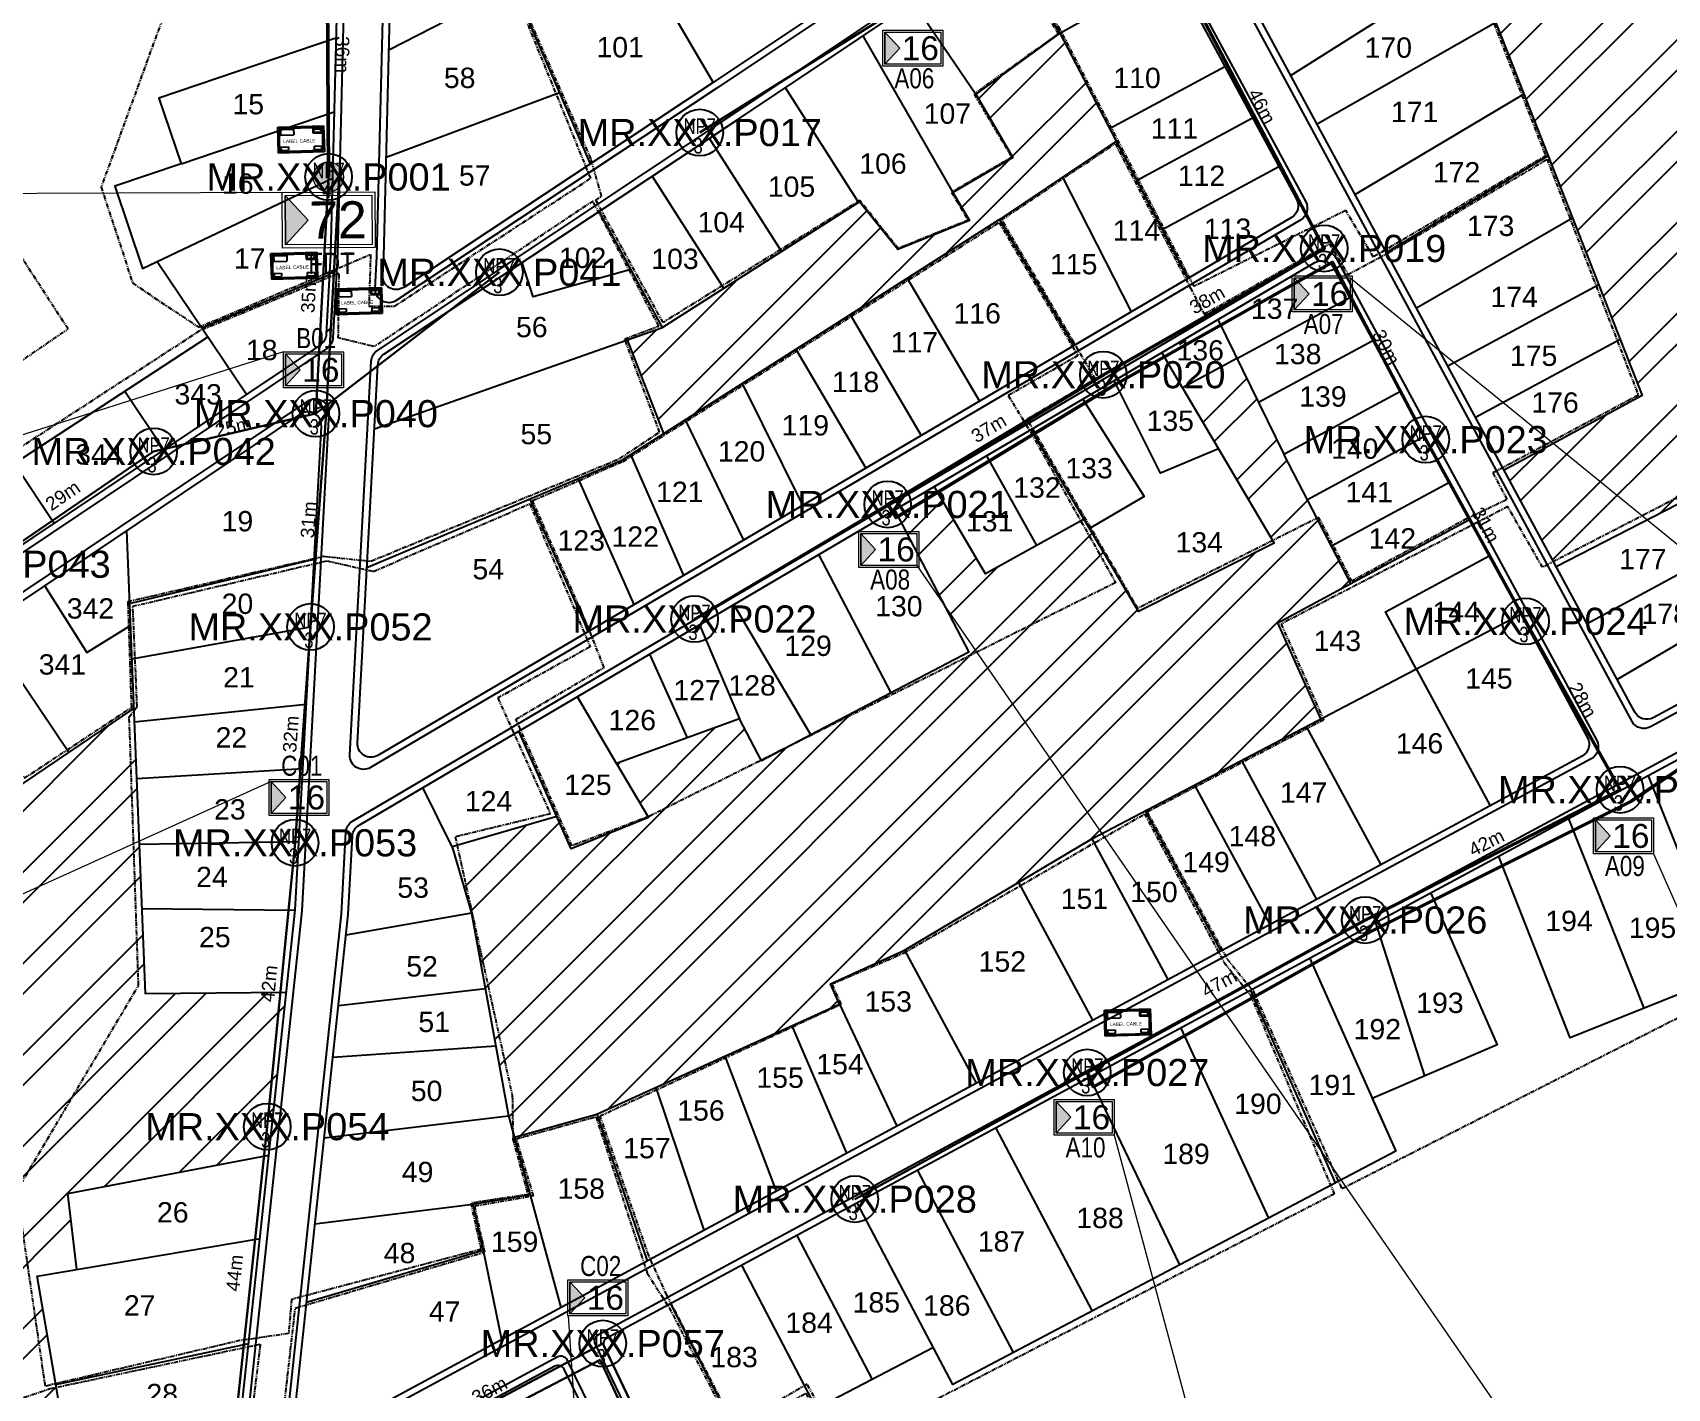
# Model space of a CAD drawing. Header units: metres. Extents: x 3071 to 12757, y 289 to 1488.
# Drawn here: x 3435.5 to 3676.6, y 598.5 to 798.4 of the extents above; entities that cross this region are included whole.
import ezdxf
from ezdxf.enums import TextEntityAlignment as Align

# ---------------------------------------------------------------- set-up
doc = ezdxf.new("R2010")
doc.units = ezdxf.units.M
doc.linetypes.add('PHANTOM2', pattern=[1.25, 0.625, -0.125, 0.125, -0.125, 0.125, -0.125])
for name, color, linetype in [('Base Map', 251, 'Continuous'), ('FDT ID', 1, 'Continuous'), ('Home Number', 6, 'Continuous'), ('LABEL CABLE', 200, 'Continuous'), ('NEW POLE 7M 2.5INCH', 200, 'Continuous'), ('NEW POLE 7m(3 inches)', 4, 'Continuous'), ('NEW POLE 7m(4 inches)', 3, 'Continuous')]:
    doc.layers.add(name, color=color, linetype=linetype)
for name, color, linetype, lineweight in [('FAT', 30, 'Continuous', 18), ('FAT AREA', 134, 'PHANTOM2', 25), ('FAT_Info', 5, 'Continuous', 9), ('FDT', 12, 'Continuous', 18), ('FDT-Info', 1, 'Continuous', 9), ('FO 24 CORE', 3, 'Continuous', 30), ('FO 36 CORE', 6, 'Continuous', 50), ('SLING WIRE', 4, 'Continuous', 30), ('SPAN KU', 161, 'Continuous', 5)]:
    doc.layers.add(name, color=color, linetype=linetype, lineweight=lineweight)
doc.styles.add('ISO-Text', font='simplex.shx', dxfattribs={"width": 0.6})
doc.styles.add('Mark', font='arial.ttf', dxfattribs={"width": 0.8, "height": 2.5})
doc.styles.add('PDF Arial', font='arial.ttf')
doc.styles.get("Standard").update_dxf_attribs({"font": 'arial.ttf'})
doc.styles.add('Title Block 3', font='dgn003.shx')
doc.styles.add('Title Block v21 - Default$0$Standard', font='arial.ttf')
doc.styles.add('Title Block v21 - Default$0$Styledgn001', font='dgn001.shx')
doc.dimstyles.new('emr standard', dxfattribs={"dimtxt": 2, "dimasz": 0, "dimexe": 1.25, "dimexo": 0.0625, "dimtad": 1, "dimdec": 0, "dimtxsty": 'PDF Arial', "dimblk": 'ARCHTICK', "dimcen": 0, "dimse1": 1, "dimse2": 1, "dimsd1": 1, "dimsd2": 1, "dimclrt": 256, "dimadec": 0, "dimazin": 0, "dimtfac": 1, "dimtdec": 0, "dimtmove": 2, "dimatfit": 3, "dimfxl": 1, "dimfxlon": 1, "dimtzin": 0, "dimarcsym": 0})

# ---------------------------------------------------------------- blocks, each defined once
blk = doc.blocks.new('LABLE CABLE')
at = {"layer": 'LABEL CABLE', "ltscale": 0.15}
for p, q in [((181.48, -74.63), (181.48, -70.78)), ((181.48, -70.78), (188.24, -70.78)), ((181.68, -74.43), (181.68, -70.98)), ((181.68, -70.98), (188.04, -70.98)), ((181.86, -71.14), (181.86, -71.99)), ((181.86, -71.14), (183.79, -71.14)), ((181.86, -71.99), (183.79, -71.99)), ((183.79, -71.14), (183.79, -71.99)), ((186.64, -71.08), (186.64, -71.78)), ((186.64, -71.08), (187.94, -71.08)), ((186.64, -71.78), (187.94, -71.78)), ((186.74, -71.18), (186.74, -71.68)), ((186.74, -71.18), (187.84, -71.18)), ((186.74, -71.68), (187.84, -71.68)), ((187.84, -71.18), (187.84, -71.68)), ((187.94, -71.08), (187.94, -71.78)), ((188.04, -70.98), (188.04, -74.43)), ((188.24, -70.78), (188.24, -74.63)), ((188.24, -74.63), (181.48, -74.63)), ((188.04, -74.43), (181.68, -74.43)), ((181.86, -73.73), (181.86, -74.23)), ((181.86, -73.73), (182.96, -73.73)), ((181.86, -74.23), (182.96, -74.23)), ((182.96, -73.73), (182.96, -74.23)), ((186.74, -73.73), (186.74, -74.23)), ((186.74, -73.73), (187.84, -73.73)), ((186.74, -74.23), (187.84, -74.23)), ((187.84, -73.73), (187.84, -74.23))]:
    blk.add_line(p, q, dxfattribs=at)
at = {"layer": 'LABEL CABLE', "attachment_point": 7, "line_spacing_factor": 0.6, "style": 'Title Block v21 - Default$0$Styledgn001'}
for s, insert, char_height in [('\\pxsm1.5;{\\W1.06772;MYREPUBLIC}', (186.81, -71.51), 0.1), ('\\pxsm1.5;{\\W1.06772;LABEL CABLE}', (182.21, -73.16), 0.5)]:
    blk.add_mtext(s, dxfattribs=dict(at, insert=insert, char_height=char_height))
blk = doc.blocks.new('*U39')
h = blk.add_hatch(color=256)
h.dxf.hatch_style = 1
h.paths.add_polyline_path([(-1.97, 3.47, 1), (0.47, 3.47, 1)])
h = blk.add_hatch(color=2)
h.dxf.hatch_style = 1
h.paths.add_polyline_path([(-4.25, 2), (-4.25, -2), (-2.4, 0)])
for points in [[(-4.5, 2.25), (3, 2.25), (3, -2.25), (-4.5, -2.25)], [(-4.25, 2), (2.75, 2), (2.75, -2), (-4.25, -2)]]:
    blk.add_lwpolyline(points, close=True)
at = {"color": 2}
blk.add_lwpolyline([(-4.25, 2), (-4.25, -2), (-2.4, 0)], close=True, dxfattribs=at)
blk.add_circle((-0.75, 3.47), 1.22)
at = {"style": 'ISO-Text', "width": 0.6}
blk.add_attdef('FDT', text='', height=3, dxfattribs=at).set_placement((0, 0), align=Align.MIDDLE_CENTER)
blk = doc.blocks.new('*U30')
at = {"color": 0, "linetype": 'ByBlock', "lineweight": -2}
blk.add_circle((0, 0), 2.24, dxfattribs=at)
at = {"color": 0, "linetype": 'ByBlock', "lineweight": -2, "style": 'Title Block 3', "width": 0.799091}
for s, p in [('NP7', (0, 0.62)), ("3'", (0, -1.27))]:
    blk.add_text(s, height=1.488, dxfattribs=at).set_placement(p, align=Align.MIDDLE_CENTER)
blk = doc.blocks.new('*U40')
at = {"color": 0, "linetype": 'ByBlock', "lineweight": -2}
blk.add_circle((0, 0), 2.24, dxfattribs=at)
at = {"color": 0, "linetype": 'ByBlock', "lineweight": -2, "style": 'Title Block 3', "width": 0.799091}
for s, p in [('NP7', (0, 0.62)), ("4'", (0, -1.27))]:
    blk.add_text(s, height=1.488, dxfattribs=at).set_placement(p, align=Align.MIDDLE_CENTER)
blk = doc.blocks.new('FAT')
h = blk.add_hatch(color=2)
h.dxf.hatch_style = 1
h.paths.add_polyline_path([(-4.25, 2), (-4.25, -2), (-2.4, 0)])
for points in [[(-4.5, 2.25), (3, 2.25), (3, -2.25), (-4.5, -2.25)], [(-4.25, 2), (2.75, 2), (2.75, -2), (-4.25, -2)]]:
    blk.add_lwpolyline(points, close=True)
at = {"color": 2}
blk.add_lwpolyline([(-4.25, 2), (-4.25, -2), (-2.4, 0)], close=True, dxfattribs=at)
at = {"color": 7}
blk.add_attdef('FAT', text='', height=3, dxfattribs=at).set_placement((0.18, 0), align=Align.MIDDLE_CENTER)
blk = doc.blocks.new('*D98')
at = {"layer": 'Defpoints', "color": 0, "transparency": 16777216}
for p in [(3478.92, 813.2), (3479.42, 813.2), (3479.12, 777.12)]:
    blk.add_point(p, dxfattribs=at)
at = {"layer": 'SPAN KU', "transparency": 16777216, "insert": (3481.17, 795.17), "char_height": 2, "attachment_point": 5, "rotation": 270.3129, "style": 'PDF Arial'}
blk.add_mtext('36m', dxfattribs=at)
blk = doc.blocks.new('_ArchTick')
at = {"color": 0, "linetype": 'ByBlock', "const_width": 0.15}
blk.add_lwpolyline([(-0.5, -0.5), (0.5, 0.5)], dxfattribs=at)
blk = doc.blocks.new('*D111')
at = {"layer": 'Defpoints', "color": 0, "transparency": 16777216}
for p in [(3604.7, 806.97), (3625.98, 766.57), (3626, 766.58)]:
    blk.add_point(p, dxfattribs=at)
at = {"layer": 'SPAN KU', "transparency": 16777216, "insert": (3616.79, 787.53), "char_height": 2, "attachment_point": 5, "rotation": 297.798, "style": 'PDF Arial'}
blk.add_mtext('46m', dxfattribs=at)
blk = doc.blocks.new('*D112')
at = {"layer": 'Defpoints', "color": 0, "transparency": 16777216}
for p in [(3626, 766.58), (3593.26, 748.24), (3593.42, 747.95)]:
    blk.add_point(p, dxfattribs=at)
at = {"layer": 'SPAN KU', "transparency": 16777216, "insert": (3608.73, 758.99), "char_height": 2, "attachment_point": 5, "rotation": 29.7693, "style": 'PDF Arial'}
blk.add_mtext('38m', dxfattribs=at)
blk = doc.blocks.new('*D113')
at = {"layer": 'Defpoints', "color": 0, "transparency": 16777216}
for p in [(3593.42, 747.95), (3561.44, 729.07), (3561.6, 728.82)]:
    blk.add_point(p, dxfattribs=at)
at = {"layer": 'SPAN KU', "transparency": 16777216, "insert": (3576.51, 740.05), "char_height": 2, "attachment_point": 5, "rotation": 31.0055, "style": 'PDF Arial'}
blk.add_mtext('37m', dxfattribs=at)
blk = doc.blocks.new('*D114')
at = {"layer": 'Defpoints', "color": 0, "transparency": 16777216}
for p in [(3627.22, 764.54), (3640.55, 738.15), (3640.98, 738.38)]:
    blk.add_point(p, dxfattribs=at)
at = {"layer": 'SPAN KU', "transparency": 16777216, "insert": (3635.13, 752), "char_height": 2, "attachment_point": 5, "rotation": 297.7374, "style": 'PDF Arial'}
blk.add_mtext('30m', dxfattribs=at)
blk = doc.blocks.new('*D115')
at = {"layer": 'Defpoints', "color": 0, "transparency": 16777216}
for p in [(3640.98, 738.38), (3655.7, 711.58), (3655.73, 711.59)]:
    blk.add_point(p, dxfattribs=at)
at = {"layer": 'SPAN KU', "transparency": 16777216, "insert": (3649.81, 725.78), "char_height": 2, "attachment_point": 5, "rotation": 298.7791, "style": 'PDF Arial'}
blk.add_mtext('31m', dxfattribs=at)
blk = doc.blocks.new('*D116')
at = {"layer": 'Defpoints', "color": 0, "transparency": 16777216}
for p in [(3655.7, 711.58), (3669.65, 686.74), (3669.66, 686.75)]:
    blk.add_point(p, dxfattribs=at)
at = {"layer": 'SPAN KU', "transparency": 16777216, "insert": (3664.12, 699.97), "char_height": 2, "attachment_point": 5, "rotation": 299.317, "style": 'PDF Arial'}
blk.add_mtext('28m', dxfattribs=at)
blk = doc.blocks.new('*D117')
at = {"layer": 'Defpoints', "color": 0, "transparency": 16777216}
for p in [(3669.65, 686.74), (3631.87, 667.88), (3632.05, 667.52)]:
    blk.add_point(p, dxfattribs=at)
at = {"layer": 'SPAN KU', "transparency": 16777216, "insert": (3649.93, 678.94), "char_height": 2, "attachment_point": 5, "rotation": 27.0781, "style": 'PDF Arial'}
blk.add_mtext('42m', dxfattribs=at)
blk = doc.blocks.new('*D118')
at = {"layer": 'Defpoints', "color": 0, "transparency": 16777216}
for p in [(3632.05, 667.52), (3590.78, 645.52), (3591.05, 645.03)]:
    blk.add_point(p, dxfattribs=at)
at = {"layer": 'SPAN KU', "transparency": 16777216, "insert": (3610.5, 658.19), "char_height": 2, "attachment_point": 5, "rotation": 28.7427, "style": 'PDF Arial'}
blk.add_mtext('47m', dxfattribs=at)
blk = doc.blocks.new('*D119')
at = {"layer": 'Defpoints', "color": 0, "transparency": 16777216}
for p in [(3710.33, 711.36), (3710.35, 711.33), (3671.23, 684.98)]:
    blk.add_point(p, dxfattribs=at)
at = {"layer": 'SPAN KU', "transparency": 16777216, "insert": (3689.89, 699.49), "char_height": 2, "attachment_point": 5, "rotation": 34.0076, "style": 'PDF Arial'}
blk.add_mtext('47m', dxfattribs=at)
blk = doc.blocks.new('*D127')
at = {"layer": 'Defpoints', "color": 0, "transparency": 16777216}
for p in [(3479.12, 777.12), (3476.9, 742.22), (3477.24, 742.21)]:
    blk.add_point(p, dxfattribs=at)
at = {"layer": 'SPAN KU', "transparency": 16777216, "insert": (3476.19, 759.77), "char_height": 2, "attachment_point": 5, "rotation": 86.9236, "style": 'PDF Arial'}
blk.add_mtext('35m', dxfattribs=at)
blk = doc.blocks.new('*D128')
at = {"layer": 'Defpoints', "color": 0, "transparency": 16777216}
for p in [(3477.24, 742.21), (3453.31, 736.63), (3453.49, 735.85)]:
    blk.add_point(p, dxfattribs=at)
at = {"layer": 'SPAN KU', "transparency": 16777216, "insert": (3465.08, 740.24), "char_height": 2, "attachment_point": 5, "rotation": 13.1113, "style": 'PDF Arial'}
blk.add_mtext('25m', dxfattribs=at)
blk = doc.blocks.new('*D129')
at = {"layer": 'Defpoints', "color": 0, "transparency": 16777216}
for p in [(3453.31, 736.63), (3428.66, 720.44), (3428.96, 720)]:
    blk.add_point(p, dxfattribs=at)
at = {"layer": 'SPAN KU', "transparency": 16777216, "insert": (3439.9, 730.12), "char_height": 2, "attachment_point": 5, "rotation": 34.3336, "style": 'PDF Arial'}
blk.add_mtext('29m', dxfattribs=at)
blk = doc.blocks.new('*D135')
at = {"layer": 'Defpoints', "color": 0, "transparency": 16777216}
for p in [(3478.74, 742.16), (3476.45, 710.75), (3476.68, 710.73)]:
    blk.add_point(p, dxfattribs=at)
at = {"layer": 'SPAN KU', "transparency": 16777216, "insert": (3476.18, 726.56), "char_height": 2, "attachment_point": 5, "rotation": 85.8173, "style": 'PDF Arial'}
blk.add_mtext('31m', dxfattribs=at)
blk = doc.blocks.new('*D136')
at = {"layer": 'Defpoints', "color": 0, "transparency": 16777216}
for p in [(3476.45, 710.75), (3474.06, 678.92), (3474.18, 678.91)]:
    blk.add_point(p, dxfattribs=at)
at = {"layer": 'SPAN KU', "transparency": 16777216, "insert": (3473.55, 694.95), "char_height": 2, "attachment_point": 5, "rotation": 85.9387, "style": 'PDF Arial'}
blk.add_mtext('32m', dxfattribs=at)
blk = doc.blocks.new('*D137')
at = {"layer": 'Defpoints', "color": 0, "transparency": 16777216}
for p in [(3474.18, 678.91), (3469.88, 637.06), (3470.07, 637.04)]:
    blk.add_point(p, dxfattribs=at)
at = {"layer": 'SPAN KU', "transparency": 16777216, "insert": (3470.32, 658.15), "char_height": 2, "attachment_point": 5, "rotation": 84.3882, "style": 'PDF Arial'}
blk.add_mtext('42m', dxfattribs=at)
blk = doc.blocks.new('*D138')
at = {"layer": 'Defpoints', "color": 0, "transparency": 16777216}
for p in [(3470.07, 637.04), (3464.51, 593.43), (3465.38, 593.34)]:
    blk.add_point(p, dxfattribs=at)
at = {"layer": 'SPAN KU', "transparency": 16777216, "insert": (3465.24, 615.46), "char_height": 2, "attachment_point": 5, "rotation": 83.8709, "style": 'PDF Arial'}
blk.add_mtext('44m', dxfattribs=at)
blk = doc.blocks.new('*D140')
at = {"layer": 'Defpoints', "color": 0, "transparency": 16777216}
for p in [(3519.52, 605.15), (3519.57, 605.05), (3487.78, 588.14)]:
    blk.add_point(p, dxfattribs=at)
at = {"layer": 'SPAN KU', "transparency": 16777216, "insert": (3502.85, 598.15), "char_height": 2, "attachment_point": 5, "rotation": 28.0068, "style": 'PDF Arial'}
blk.add_mtext('36m', dxfattribs=at)
blk = doc.blocks.new('*D141')
at = {"layer": 'Defpoints', "color": 0, "transparency": 16777216}
for p in [(3519.57, 605.05), (3536.87, 568.77), (3537.04, 568.86)]:
    blk.add_point(p, dxfattribs=at)
at = {"layer": 'SPAN KU', "transparency": 16777216, "insert": (3529.88, 587.7), "char_height": 2, "attachment_point": 5, "rotation": 295.4924, "style": 'PDF Arial'}
blk.add_mtext('40m', dxfattribs=at)

msp = doc.modelspace()

# ---------------------------------------------------------------- hatches: boundary and pattern name
at = {"layer": 'Base Map'}
h = msp.add_hatch(dxfattribs=at)
h.set_pattern_fill('ANSI32', color=256)
h.set_pattern_definition([(45, (3541.867, 755.477), (-6.7352, 6.7352), []), (45, (3546.357, 755.477), (-6.7352, 6.7352), [])])
h.paths.add_polyline_path([(3619.17, 711.34), (3629.95, 717.17), (3620.06, 736.23), (3613.13, 750.35), (3605.11, 746.02), (3618.6, 723.1), (3598.6, 713.02), (3590.58, 726.64), (3576.01, 718.57), (3568.44, 731.44), (3562.6, 728), (3573.57, 707.03), (3550.24, 694.83), (3542.97, 691.02), (3539.75, 697.19), (3521.61, 690.63), (3526.31, 682.64), (3514.91, 678.03), (3512.77, 682.81), (3497.36, 678.33), (3500.2, 668.55), (3505.68, 638.64), (3506.53, 635.49), (3518.71, 638.87), (3554.51, 655.11), (3553.16, 658.1), (3564.09, 663.06), (3591.72, 679.49), (3625.5, 697.18)])
h.paths.add_polyline_path([(3767.95, 800.2), (3760.97, 813.44), (3779.31, 823.1), (3773.86, 833.54), (3753.84, 821.05), (3730.43, 856.3), (3662.38, 817.83), (3649.56, 842), (3656.41, 846.52), (3653.81, 851.28), (3654.44, 851.57), (3643.36, 874.75), (3677.19, 890.93), (3689.4, 867.67), (3700.71, 872.88), (3688.62, 894.39), (3697.62, 899.19), (3710.97, 878.24), (3717.44, 882.06), (3712.47, 890.49), (3707.83, 899.01), (3731.63, 912.13), (3724.21, 924.82), (3701.21, 911.37), (3672.71, 962.54), (3694.94, 974.92), (3683.87, 993.86, 0.434563), (3682.44, 994.18), (3646.02, 969.38), (3664.66, 944.62), (3654.08, 937.02), (3635.83, 962.44), (3624.77, 954.91), (3634.88, 942.54), (3620.91, 933.5), (3627.89, 924.57), (3618.03, 918.37), (3613.26, 924.55), (3603.85, 917.28), (3599.05, 923.49), (3577.54, 909.72), (3603.07, 865.95), (3613.53, 872.05), (3622.07, 857.4), (3611.62, 851.31), (3634.97, 811.29), (3643.01, 815.98), (3649.1, 805.54), (3672.93, 744.88), (3652.54, 733.86), (3660.2, 719.68), (3690.58, 735.24), (3703.61, 714.9), (3713.1, 720.98), (3692.94, 754.34), (3702.03, 759.83), (3698.76, 765.24), (3727.75, 780.39), (3750.47, 744.91), (3776.39, 761.52), (3766.15, 781.79), (3774.99, 786.87)])
h.paths.add_polyline_path([(3539.62, 872.17), (3537.16, 877.93), (3517.39, 870.28), (3520, 863.53), (3527.81, 843.33), (3530.59, 844.4), (3534.85, 833.39), (3522.7, 826.86), (3528.29, 816.47), (3536.73, 821.01), (3540.58, 813.84), (3563.4, 826.06)])
h.paths.add_polyline_path([(3587, 798.33), (3574.6, 789.34), (3580.05, 780.01), (3571.23, 774.85), (3573.67, 770.69), (3563.11, 766.43), (3557.44, 773.45), (3528.38, 754.92), (3523.17, 753.09), (3528.54, 739.27), (3578.11, 770.87), (3595.3, 782.42)])
h.paths.add_polyline_path([(3472.89, 656.87), (3452.04, 656.69), (3450.36, 698.71), (3388.96, 657.24), (3392, 652.74), (3375.64, 641.69), (3367.86, 652.44), (3344.9, 635.81, 0.340639), (3344.21, 633.47), (3344.98, 631.48), (3354.82, 636.13), (3359.17, 626.93), (3348.36, 622.75), (3350.81, 616.41), (3368.62, 624.96), (3391.69, 574.96), (3403.78, 578.47), (3402.56, 582.68), (3420.91, 591.34), (3424.17, 580.81), (3431.13, 584.16), (3438.13, 565.41), (3444.32, 567.72), (3437.47, 586.08), (3440.9, 587.05), (3438.86, 598.99), (3436.13, 614.99), (3441.99, 615.99), (3440.63, 627.19), (3470.32, 632.85)])

# ---------------------------------------------------------------- linework, layer by layer
for points in [[(3483.34, 1098.45), (3482.74, 858.69), (3480.41, 765.63), (3479.75, 753.38, -0.235841), (3478.87, 751.83), (3429.81, 718.96, -0.410928), (3427.05, 719.49), (3405.45, 750.94), (3392.89, 768.58), (3368.15, 800.27), (3332.71, 846.95), (3285.12, 910.17)], [(3482.34, 1098.45), (3481.74, 858.7), (3479.41, 765.67), (3478.78, 753.94, -0.235841), (3477.9, 752.38), (3430.07, 720.34, -0.410928), (3427.31, 720.87), (3406.27, 751.52), (3393.69, 769.17), (3368.94, 800.88), (3333.51, 847.55), (3285.92, 910.77)], [(3810.79, 776.19), (3688.35, 697.76), (3624.81, 663.5), (3518.86, 606.28, 0.400483), (3518.43, 604.96), (3553.26, 532.5, 0.412565), (3554.59, 532.03), (3629.09, 567.32, -0.407935), (3630.41, 566.86), (3630.65, 566.39, -0.417604), (3630.19, 565.04), (3556.05, 529.01, 0.412958), (3555.58, 527.68), (3572.48, 492.53, -0.400707), (3572.05, 491.21), (3570.49, 490.37, -0.425554), (3569.12, 490.81), (3514.3, 602.63, 0.425782), (3512.92, 603.07), (3472.49, 581.24, 0.240844), (3471.46, 579.74), (3461.39, 502.86), (3453.2, 434.91), (3442.75, 375.65)], [(3812.1, 775.84), (3688.86, 696.9), (3625.29, 662.62), (3520.17, 605.85, 0.400483), (3519.75, 604.54), (3553.73, 533.83, 0.412565), (3555.06, 533.36), (3629.55, 568.64, -0.407935), (3630.87, 568.19), (3632, 565.93, -0.417604), (3631.54, 564.58), (3557.38, 528.54, 0.412958), (3556.91, 527.21), (3573.79, 492.1, -0.400707), (3573.36, 490.79), (3570.05, 489, -0.425554), (3568.68, 489.44), (3513.86, 601.26, 0.425782), (3512.48, 601.7), (3473.42, 580.6, 0.240844), (3472.38, 579.1), (3462.38, 502.73), (3454.19, 434.77), (3443.74, 375.48)]]:
    msp.add_lwpolyline(points, format="xyb", dxfattribs=at)
for points in [[(3744.75, 890.88), (3766.26, 850.26), (3803.14, 779.63, -0.388509), (3802.44, 777.02), (3685.72, 702.25), (3674.13, 696, -0.413977), (3671.42, 696.81), (3611.39, 807.92), (3554.29, 909.65, -0.401912), (3554.98, 912.33), (3614.48, 949.12), (3682.77, 995.61, -0.434563), (3684.19, 995.29), (3740.33, 899.23), (3741.84, 896.38, -0.400992), (3741.46, 895.05), (3706.47, 874.43), (3655.2, 850.82), (3657.1, 847.34), (3709.74, 871.38), (3743.35, 891.27, -0.42819)], [(3744.35, 889.49), (3765.37, 849.8), (3801.83, 779.97, -0.388509), (3801.13, 777.36), (3685.21, 703.11), (3674.54, 697.36, -0.413977), (3671.83, 698.17), (3612.27, 808.4), (3555.63, 909.31, -0.401912), (3556.32, 911.99), (3615.03, 948.28), (3682.44, 994.18, -0.434563), (3683.87, 993.86), (3739.45, 898.74), (3740.51, 896.75, -0.400992), (3740.13, 895.42), (3706.01, 875.32), (3653.81, 851.28), (3656.66, 846.04), (3710.21, 870.49), (3742.96, 889.88, -0.42819)], [(3591.69, 827.13), (3536.4, 790.22), (3489.1, 758.91, -0.61636), (3485.99, 760.69), (3486.25, 765.4), (3488.58, 858.61), (3488.67, 894.01, -0.353101), (3490.25, 895.96), (3546.78, 908.04, -0.328572), (3548.94, 907.06), (3592.32, 829.77, -0.391779)], [(3590.36, 827.45), (3535.85, 791.05), (3490.2, 760.84, -0.61636), (3487.1, 762.62), (3487.25, 765.36), (3489.58, 858.59), (3489.67, 893.2, -0.353101), (3491.25, 895.15), (3546.27, 906.91, -0.328572), (3548.43, 905.93), (3591, 830.09, -0.391779)], [(3596.51, 822.31), (3606.2, 805.06), (3623.27, 773.46, -0.403532), (3622.53, 770.78), (3485.29, 690.01, -0.598335), (3482.27, 691.84), (3485.42, 749.96, -0.236984), (3486.31, 751.52), (3538.91, 786.44), (3593.66, 822.99, -0.43701)], [(3596.17, 820.88), (3605.32, 804.58), (3621.93, 773.83, -0.403532), (3621.19, 771.16), (3486.38, 691.81, -0.598335), (3483.37, 693.65), (3486.39, 749.41, -0.236984), (3487.28, 750.97), (3539.47, 785.61), (3593.32, 821.56, -0.43701)], [(3627.78, 765.12), (3666.2, 694, -0.414451), (3665.39, 691.29), (3622.34, 668.07), (3475.63, 588.84, -0.603771), (3472.69, 590.81), (3481.01, 668.41), (3481.66, 680.48, -0.251302), (3482.64, 682.1), (3625, 765.89, -0.424977)], [(3627.39, 763.73), (3664.85, 694.41, -0.414451), (3664.04, 691.69), (3621.87, 668.95), (3476.83, 590.62, -0.603771), (3473.89, 592.6), (3482, 668.33), (3482.63, 679.89, -0.251302), (3483.61, 681.51), (3624.62, 764.5, -0.424977)], [(3464.29, 574.11), (3399.8, 550.03), (3380.8, 541.88, -0.424706), (3378.14, 543), (3343, 633.83, -0.340639), (3343.69, 636.17), (3372.5, 657.04, 0.204364), (3373.31, 658.38), (3375.52, 674.3, -0.163447), (3376.08, 675.44), (3378.46, 677.81), (3415.77, 703.69), (3476.04, 744.07, -0.618331), (3479.15, 742.3), (3475.18, 668.88), (3465.91, 582.33), (3464.94, 574.92, -0.277602)], [(3464.02, 575.65), (3464.91, 582.44), (3474.19, 668.96), (3478.05, 740.36, 0.618331), (3474.94, 742.13), (3416.34, 702.86), (3379.1, 677.04), (3377.03, 674.97, 0.163447), (3376.46, 673.83), (3374.24, 657.82, -0.204364), (3373.44, 656.48), (3344.9, 635.81, 0.340639), (3344.21, 633.47), (3378.7, 544.33, 0.424706), (3381.36, 543.21), (3399.43, 550.96), (3463.38, 574.84, 0.277602)]]:
    msp.add_lwpolyline(points, format="xyb", close=True, dxfattribs=at)
for points in [[(3603.07, 865.95), (3613.53, 872.05), (3622.07, 857.4), (3611.62, 851.31), (3634.97, 811.29), (3643.01, 815.98), (3649.1, 805.54), (3672.93, 744.88), (3652.54, 733.86)], [(3527.81, 843.33), (3530.59, 844.4), (3534.85, 833.39), (3522.7, 826.86), (3528.29, 816.47), (3488.01, 795.8)], [(3522.66, 813.58), (3535.85, 791.05)], [(3578.57, 811.72), (3587, 798.33), (3603.6, 807.64)], [(3647.3, 808.64), (3621.09, 792.08)], [(3506.4, 805.24), (3517.72, 779.06)], [(3565.35, 802.89), (3574.6, 789.34)], [(3587, 798.33), (3574.6, 789.34), (3580.05, 780.01), (3571.23, 774.85), (3573.67, 770.69), (3563.11, 766.43), (3557.44, 773.45), (3528.38, 754.92), (3519.06, 772.06)], [(3587, 798.33), (3605.88, 762.15)], [(3651.32, 799.89), (3624.97, 784.9)], [(3480.21, 797.61), (3454.08, 788.76), (3457.36, 779.07), (3447.57, 775.76), (3451.67, 763.63), (3479.69, 776.92)], [(3557.92, 797.93), (3571.23, 774.85)], [(3594.35, 784.25), (3611.34, 793.43)], [(3513.19, 789.55), (3487.61, 779.98)], [(3546.49, 790.3), (3557.3, 773.36)], [(3655.47, 789.34), (3630.56, 774.55)], [(3457.36, 779.07), (3479.94, 786.72)], [(3598.33, 776.62), (3615.44, 785.86)], [(3535.28, 782.83), (3545.94, 766.12)], [(3595.3, 782.42), (3578.11, 770.87), (3589.07, 752.25)], [(3659.04, 780.25), (3635.19, 765.98)], [(3526.87, 777.25), (3537.43, 760.69)], [(3587.38, 777.09), (3597.51, 757.22)], [(3602.12, 769.36), (3619.33, 778.66)], [(3578.11, 770.87), (3522.28, 735.27), (3484.77, 719.48)], [(3662.64, 771.06), (3639.62, 757.78)], [(3453.85, 764.67), (3466.99, 745.07)], [(3523.72, 763.49), (3509.28, 759.44), (3507.66, 764.5)], [(3460.42, 754.87), (3479.25, 762.72)], [(3564.46, 762.17), (3575.13, 744.05)], [(3666.5, 761.23), (3644.25, 749.21)], [(3613.13, 750.35), (3629.76, 759.34)], [(3485.88, 739.99), (3528.38, 754.92)], [(3556.07, 756.82), (3566.55, 739)], [(3610.31, 756.08), (3620.06, 736.23)], [(3461.33, 753.52), (3432.77, 734.85), (3438.65, 726.08)], [(3523.17, 753.09), (3528.54, 739.27)], [(3616.3, 743.89), (3633.18, 753.02)], [(3669.67, 753.16), (3648.34, 741.63)], [(3548.07, 751.72), (3558.39, 734.19)], [(3613.13, 750.35), (3605.11, 746.02), (3602.05, 751.22)], [(3449.08, 745.51), (3454.83, 736.93)], [(3540.15, 746.67), (3549.03, 728.69)], [(3605.11, 746.02), (3618.6, 723.1), (3598.6, 713.02), (3582.79, 739.88)], [(3610.41, 737.02), (3601.86, 733.45), (3595.02, 747.08)], [(3629.95, 717.17), (3620.06, 736.23), (3637.24, 745.51)], [(3590.39, 744.35), (3599.46, 730.01), (3591.39, 725.26)], [(3531.73, 741.3), (3540.33, 723.57)], [(3623.54, 729.53), (3640.82, 738.87)], [(3523.68, 736.17), (3531.47, 718.35)], [(3576.2, 736.01), (3583.55, 722.74)], [(3660.2, 719.68), (3690.58, 735.24), (3703.61, 714.9)], [(3515.92, 732.6), (3524.15, 714.04)], [(3590.58, 726.64), (3576.01, 718.57), (3568.44, 731.44)], [(3627.09, 722.69), (3644.49, 732.09)], [(3508.82, 729.61), (3517.4, 710.07)], [(3562.6, 728), (3573.57, 707.03), (3550.24, 694.83), (3538.92, 714.06)], [(3625.5, 697.18), (3619.17, 711.34), (3647.44, 726.62)], [(3449.31, 724.95), (3452.04, 656.69), (3472.89, 656.87)], [(3551.41, 721.41), (3562.08, 701.01)], [(3639.59, 704.55), (3635.04, 712.98), (3650.34, 721.25)], [(3449.74, 714.23), (3476.99, 720.73)], [(3682.88, 720.99), (3664.78, 711.21)], [(3437.22, 716.85), (3443.46, 706.98), (3449.87, 710.98)], [(3591.72, 679.49), (3655, 712.62)], [(3687.53, 713.72), (3669.23, 702.98)], [(3428.27, 710.85), (3440.82, 692.27)], [(3450.07, 706.07), (3476.45, 710.75)], [(3533.84, 711.07), (3539.75, 697.19)], [(3526.44, 706.72), (3532.02, 694.39)], [(3639.59, 704.55), (3650.47, 684.38)], [(3550.24, 694.83), (3542.97, 691.02), (3539.75, 697.19), (3521.61, 690.63), (3515.82, 700.46)], [(3450.36, 698.71), (3388.96, 657.24), (3392, 652.74), (3375.64, 641.69), (3367.86, 652.44)], [(3450.44, 696.73), (3475.83, 699.35)], [(3521.61, 690.63), (3526.31, 682.64), (3514.91, 678.03), (3507.16, 695.37)], [(3623.36, 696.06), (3634.35, 675.68)], [(3450.77, 688.41), (3475.32, 689.87)], [(3613.8, 691.05), (3624.85, 670.56)], [(3606.85, 687.41), (3617.96, 666.84)], [(3673.78, 688.77), (3685.51, 659.44), (3701.62, 665.88), (3696.49, 679.62)], [(3512.77, 682.81), (3497.36, 678.33), (3493.04, 687.06)], [(3599.59, 683.62), (3610.75, 662.95)], [(3662.03, 682.43), (3673.18, 654.52)], [(3451.16, 678.7), (3474.73, 679.09)], [(3497.36, 678.33), (3500.2, 668.55), (3481.68, 665.31)], [(3564.09, 663.06), (3591.72, 679.49), (3602.94, 658.73)], [(3685.51, 659.44), (3662.3, 650.16), (3651.78, 676.91)], [(3580.88, 673.04), (3591.84, 652.74)], [(3641.75, 671.49), (3651.51, 649.1), (3633.09, 641.22), (3636.57, 633.44), (3604.68, 616.66), (3591.42, 644.33)], [(3451.54, 669.22), (3474.19, 668.96)], [(3500.2, 668.55), (3505.68, 638.64)], [(3640.85, 644.54), (3633.62, 667.11)], [(3554.51, 655.11), (3553.16, 658.1), (3564.09, 663.06), (3574.67, 643.46)], [(3623.87, 661.85), (3636.57, 633.44)], [(3502.25, 657.38), (3480.56, 654.85)], [(3615.14, 657.14), (3627.63, 628.74)], [(3506.53, 635.49), (3518.71, 638.87), (3554.51, 655.11), (3562.96, 637.14)], [(3547.45, 651.91), (3555.51, 633.12)], [(3604.87, 651.59), (3617.77, 623.55)], [(3503.8, 648.91), (3479.74, 647.22)], [(3537.58, 647.43), (3545.13, 627.51)], [(3527.38, 642.8), (3534.49, 621.76)], [(3478.47, 635.39), (3505.68, 638.64), (3513.38, 610.36)], [(3518.71, 638.87), (3526.1, 617.23)], [(3577.55, 636.84), (3591.75, 609.85)], [(3441.99, 615.99), (3440.63, 627.19), (3470.32, 632.85)], [(3565.98, 630.59), (3580.12, 603.73)], [(3500.79, 625.61), (3477.11, 622.65)], [(3508.85, 626.98), (3500.42, 625.55), (3501.94, 618.82)], [(3604.68, 616.66), (3571.21, 599.03), (3568.87, 603.47), (3557.11, 625.8)], [(3438.86, 598.99), (3436.13, 614.99), (3469, 620.56)], [(3548.22, 621), (3559.29, 599.73)], [(3475.88, 611.17), (3501.94, 618.82), (3504.63, 605.64)], [(3568.36, 604.45), (3551.08, 595.46), (3540.08, 616.6)], [(3529.54, 610.91), (3539.03, 592.37)], [(3440.9, 587.05), (3438.86, 598.99), (3467.34, 605.08)]]:
    msp.add_lwpolyline(points, dxfattribs=at)
at = {"layer": 'FAT AREA'}
for points in [[(3459.93, 754.95), (3485.31, 765.68), (3485.06, 758.07), (3488.87, 758.07), (3517.8, 776.92), (3506.18, 805.39), (3528.03, 816.57), (3522.55, 826.99), (3534.59, 833.54), (3530.54, 844.28), (3527.74, 843.17), (3513.87, 836.45), (3508.1, 851.86), (3522.3, 857.12), (3513.79, 879.29), (3488.25, 871.9), (3487.79, 864.14), (3481.51, 863.16), (3452.82, 856.19), (3456.72, 806.23), (3445.55, 775.6), (3450.23, 761.45)], [(3658.68, 780.23), (3633.25, 765.31), (3629.18, 772.18), (3606.8, 760.98), (3587.04, 798.89), (3578.13, 812.97), (3581.21, 815.39), (3578.57, 819.97), (3572.41, 831.69), (3563.44, 826.44), (3558.18, 836.9), (3580.01, 848.98), (3581.61, 849.86), (3584.7, 854.72), (3613.39, 871.52), (3621.61, 857.52), (3610.96, 851.34), (3634.93, 810.6), (3643, 815.52), (3648.8, 805.46)], [(3367.93, 834.76), (3353.7, 822.04), (3347.41, 814.75), (3332, 802.48), (3389.01, 719.23), (3440.69, 754.71), (3419.91, 786.67), (3418.23, 787.59), (3412.72, 783.1)], [(3528.46, 755.66), (3518.53, 773.7), (3519.4, 774.28), (3517.81, 779.84), (3506.64, 805.14), (3536.63, 820.6), (3540.45, 813.57), (3572.34, 830.82), (3578.85, 818.19), (3575.44, 815.86), (3578.52, 811.35), (3586.77, 798.25), (3574.34, 789.35), (3579.9, 780.03), (3571.02, 774.85), (3573.49, 770.74), (3563.16, 766.57), (3557.48, 773.63)], [(3598.5, 713.49), (3582.17, 741.41), (3592.22, 747.32), (3589.1, 752.67), (3578.43, 770.81), (3595.16, 782.04), (3606.29, 760.71), (3608.3, 756.9), (3626.78, 767.26), (3629.5, 762.74), (3635.61, 766.01), (3658.88, 779.72), (3672.35, 744.93), (3650.9, 733.46), (3652.96, 729.54), (3646.99, 726.68), (3630.06, 717.51), (3625.21, 726.91)], [(3401.73, 726.68), (3414.32, 707.54), (3419.11, 710.95), (3422.48, 705.95), (3434.24, 688.43), (3450.07, 698.88), (3449.54, 714.51), (3478.41, 721.17), (3485.34, 720.45), (3522.07, 735.57), (3527.96, 739.5), (3522.8, 753.23), (3527.84, 755.13), (3518.11, 773.55), (3485.83, 752.09), (3480.55, 753.38), (3480.67, 762.9), (3460.08, 754.42), (3420.05, 728.39), (3415.04, 735.76)], [(3515.01, 678.47), (3506.75, 697.14), (3519.76, 704.78), (3517.5, 710.5), (3509.21, 729.39), (3522.57, 735.17), (3578.03, 770.41), (3589.65, 750.77), (3579.39, 744.88), (3582.73, 739.41), (3595.24, 717.29), (3526.45, 682.82)], [(3501.62, 618.95), (3473.64, 611.56), (3473.22, 606.53), (3465.98, 605.48), (3437.33, 598.77), (3433.14, 627.61), (3451.08, 657.87), (3449.71, 697.51), (3450.87, 699.01), (3450.24, 713.8), (3478.89, 720.51), (3485.71, 718.94), (3508.8, 728.9), (3517.72, 707.82), (3504.08, 700.27), (3511.84, 683.18), (3497.8, 679.8), (3506.22, 641.59), (3506.32, 635.16), (3508.53, 627.04), (3500.09, 625.76)], [(3599.89, 683.44), (3611.68, 661.77), (3615.5, 657.06), (3628.58, 627.9), (3701.74, 665.09), (3696.27, 679.42), (3686.18, 701.86), (3692.9, 706.09), (3691.72, 708.16), (3677.99, 729.76), (3658.2, 719.55), (3653.09, 728.49), (3619.65, 711.18), (3625.91, 697.02)], [(3599.5, 683.17), (3611.23, 661.26), (3615.13, 656.42), (3627.48, 627.11), (3554.85, 589.61), (3549.73, 599.07), (3539.08, 592.83), (3529, 612.23), (3526.34, 618.05), (3519.17, 638.63), (3554.74, 655.12), (3553.4, 658.09), (3564.04, 662.7)], [(3569.83, 551.91), (3517.52, 529.67), (3500.65, 564.35), (3486.64, 593.33), (3471.54, 586.65), (3474.2, 610.28), (3502.17, 618.55), (3500.67, 625.35), (3509.34, 626.85), (3506.83, 635.26), (3518.57, 638.51), (3526.11, 615.45), (3529.37, 610.33), (3538.97, 591.92), (3549.55, 597.73)], [(3370.33, 562.14), (3393.44, 572.15), (3392.04, 575.67), (3402.24, 583.26), (3423.44, 593.44), (3437.98, 598.4), (3469.03, 604.96), (3466.24, 581.77), (3486.45, 590.95), (3499.86, 563.59), (3467.19, 552.25), (3461.71, 545.77), (3433.61, 540.31), (3418.12, 535.26), (3418.89, 526.59), (3394.03, 518.61), (3392.38, 518.29), (3391.71, 519.67), (3385.09, 539.8), (3378.6, 537.2)]]:
    msp.add_lwpolyline(points, close=True, dxfattribs=at)
at = {"layer": 'FAT_Info'}
for points in [[(3629.83, 762.23), (3770.25, 647.92)], [(3472.47, 751.32), (3211.86, 668.41)], [(3565.89, 719.83), (3688.84, 541.73)], [(3470.63, 687.96), (3192.07, 561.83)], [(3674.57, 677.28), (3710.36, 596.6)], [(3595, 635.77), (3632.44, 496.69)], [(3514.44, 609.15), (3527.35, 416.04)]]:
    msp.add_lwpolyline(points, dxfattribs=at)
at = {"layer": 'FDT-Info'}
msp.add_lwpolyline([(3472.26, 774.85), (3291.25, 774.09)], dxfattribs=at)
at = {"layer": 'FO 24 CORE'}
for points in [[(3479.12, 777.12), (3477.24, 742.21), (3453.31, 736.63), (3428.96, 720), (3403.99, 702.72), (3402.18, 704.8), (3427.7, 722.07), (3408.61, 746.65), (3386.97, 776.89), (3362.74, 807.98), (3341.81, 834.09)], [(3480.7, 777.15), (3478.74, 742.16), (3476.45, 710.75), (3474.18, 678.91), (3470.07, 637.04), (3465.38, 593.34)], [(3487.78, 588.14), (3519.57, 605.05), (3536.87, 568.77)], [(3535.01, 568.56), (3519.18, 602.67), (3487.79, 586.29)]]:
    msp.add_lwpolyline(points, dxfattribs=at)
at = {"layer": 'FO 36 CORE'}
for points in [[(3479.12, 777.12), (3478.92, 813.2), (3480.45, 850.5), (3481.32, 889.77), (3481.21, 925.06)], [(3573.07, 919.32), (3547.07, 904.93), (3559.25, 884.34), (3578.42, 850.03), (3591.55, 828.04), (3565.15, 803.19), (3567.35, 800.9), (3593.38, 826.58), (3604.7, 806.97), (3626, 766.58), (3593.42, 747.95), (3561.6, 728.82), (3562.85, 726.88), (3595.24, 746.58), (3627.22, 764.54), (3640.98, 738.38), (3655.7, 711.58), (3669.65, 686.74), (3632.05, 667.52), (3591.05, 645.03), (3591.96, 642.93), (3632.9, 665.83), (3671.23, 684.98), (3710.33, 711.36)]]:
    msp.add_lwpolyline(points, dxfattribs=at)
at = {"layer": 'SLING WIRE'}
for points in [[(3565.15, 803.19), (3533.87, 783.67)], [(3477.24, 742.21), (3504.32, 763.06)], [(3561.6, 728.82), (3533.11, 711.92)], [(3591.05, 645.03), (3556.75, 626.35)]]:
    msp.add_lwpolyline(points, dxfattribs=at)

# ---------------------------------------------------------------- block references
at = {"layer": 'FAT'}
ref = msp.add_blockref('FAT', (3566.21, 796.11), dxfattribs=dict(at, xscale=1.178462982756303, yscale=1.178462982756303, zscale=1.178462982756303))
ref.add_attrib('FAT', '16', dxfattribs={"layer": '0', "color": 7, "height": 3.535, "style": 'Title Block v21 - Default$0$Standard'}).set_placement((3566.41, 796.11), align=Align.MIDDLE_CENTER)
ref = msp.add_blockref('FAT', (3626.59, 759.87), dxfattribs=dict(at, xscale=1.178462982756303, yscale=1.178462982756303, zscale=1.178462982756303))
ref.add_attrib('FAT', '16', dxfattribs={"layer": '0', "color": 7, "height": 3.535, "style": 'Title Block v21 - Default$0$Standard'}).set_placement((3626.8, 759.87), align=Align.MIDDLE_CENTER)
ref = msp.add_blockref('FAT', (3477.77, 748.67), dxfattribs=dict(at, xscale=1.178462982756303, yscale=1.178462982756303, zscale=1.178462982756303))
ref.add_attrib('FAT', '16', dxfattribs={"layer": '0', "color": 7, "height": 3.535, "style": 'Title Block v21 - Default$0$Standard'}).set_placement((3477.98, 748.67), align=Align.MIDDLE_CENTER)
ref = msp.add_blockref('FAT', (3562.65, 722.18), dxfattribs=dict(at, xscale=1.178462982756303, yscale=1.178462982756303, zscale=1.178462982756303))
ref.add_attrib('FAT', '16', dxfattribs={"layer": '0', "color": 7, "height": 3.535, "style": 'Title Block v21 - Default$0$Standard'}).set_placement((3562.85, 722.18), align=Align.MIDDLE_CENTER)
ref = msp.add_blockref('FAT', (3475.64, 685.6), dxfattribs=dict(at, xscale=1.178462982756303, yscale=1.178462982756303, zscale=1.178462982756303))
ref.add_attrib('FAT', '16', dxfattribs={"layer": '0', "color": 7, "height": 3.535, "style": 'Title Block v21 - Default$0$Standard'}).set_placement((3475.85, 685.6), align=Align.MIDDLE_CENTER)
ref = msp.add_blockref('FAT', (3671.04, 679.93), dxfattribs=dict(at, xscale=1.178462982756303, yscale=1.178462982756303, zscale=1.178462982756303))
ref.add_attrib('FAT', '16', dxfattribs={"layer": '0', "color": 7, "height": 3.535, "style": 'Title Block v21 - Default$0$Standard'}).set_placement((3671.24, 679.93), align=Align.MIDDLE_CENTER)
ref = msp.add_blockref('FAT', (3591.47, 638.42), dxfattribs=dict(at, xscale=1.178462982756303, yscale=1.178462982756303, zscale=1.178462982756303))
ref.add_attrib('FAT', '16', dxfattribs={"layer": '0', "color": 7, "height": 3.535, "style": 'Title Block v21 - Default$0$Standard'}).set_placement((3591.67, 638.42), align=Align.MIDDLE_CENTER)
ref = msp.add_blockref('FAT', (3519.74, 611.8), dxfattribs=dict(at, xscale=1.178462982756303, yscale=1.178462982756303, zscale=1.178462982756303))
ref.add_attrib('FAT', '16', dxfattribs={"layer": '0', "color": 7, "height": 3.535, "style": 'Title Block v21 - Default$0$Standard'}).set_placement((3519.95, 611.8), align=Align.MIDDLE_CENTER)
at = {"layer": 'FDT'}
ref = msp.add_blockref('*U39', (3480.5, 770.78), dxfattribs=dict(at, xscale=1.826238467522954, yscale=1.826238467522954, zscale=1.826238467522954, rotation=0.3046823556224232))
ref.add_attrib('FDT', '72', dxfattribs={"layer": '0', "height": 5.479, "rotation": 0.3047, "style": 'Title Block v21 - Default$0$Standard'}).set_placement((3480.5, 770.78), align=Align.MIDDLE_CENTER)
at = {"layer": 'LABEL CABLE', "rotation": 1.593821964971777}
for p in [(3288.25, 850.17), (3287.24, 831.54), (3296.77, 826.33), (3410.21, 719.93)]:
    msp.add_blockref('LABLE CABLE', p, dxfattribs=at)
at = {"layer": 'NEW POLE 7M 2.5INCH', "xscale": 1.534809281386526, "yscale": 1.534809281386526, "zscale": 1.534809281386526}
for p in [(3533.87, 783.67), (3504.32, 763.06), (3640.98, 738.38), (3453.31, 736.63), (3476.45, 710.75), (3533.11, 711.92), (3655.7, 711.58), (3470.07, 637.04), (3556.75, 626.35)]:
    msp.add_blockref('*U30', p, dxfattribs=at)
at = {"layer": 'NEW POLE 7m(3 inches)', "xscale": 1.534809281386526, "yscale": 1.534809281386526, "zscale": 1.534809281386526}
for p in [(3626, 766.58), (3593.42, 747.95), (3477.24, 742.21), (3561.6, 728.82), (3669.65, 686.74), (3474.18, 678.91), (3632.05, 667.52), (3591.05, 645.03), (3519.57, 605.05)]:
    msp.add_blockref('*U30', p, dxfattribs=at)
at = {"layer": 'NEW POLE 7m(4 inches)', "xscale": 1.534809281386526, "yscale": 1.534809281386526, "zscale": 1.534809281386526}
msp.add_blockref('*U40', (3479.12, 777.12), dxfattribs=at)

# ---------------------------------------------------------------- texts
at = {"layer": 'FAT', "style": 'Mark', "width": 0.8}
for s, p in [('A06', (3565.53, 791.67)), ('B01', (3477.29, 753.35)), ('A07', (3625.92, 755.44)), ('A08', (3561.97, 717.74)), ('C01', (3475.16, 690.28)), ('A09', (3670.36, 675.49)), ('A10', (3590.79, 633.98)), ('C02', (3519.26, 616.49))]:
    msp.add_text(s, height=2.963, dxfattribs=at).set_placement(p, align=Align.MIDDLE_CENTER)
at = {"layer": 'FDT ID', "style": 'Mark', "width": 0.8}
msp.add_text('FDT', height=3.168, rotation=0.1268, dxfattribs=at).set_placement((3479.56, 764.39), align=Align.MIDDLE)
at = {"layer": 'Home Number'}
for s, p in [('101', (3522.13, 796.26)), ('170', (3635.46, 796.2)), ('58', (3498.46, 791.74)), ('110', (3598.39, 791.73)), ('15', (3467.27, 787.86)), ('107', (3570.41, 786.47)), ('171', (3639.34, 786.72)), ('111', (3603.91, 784.27)), ('106', (3560.9, 779.09)), ('172', (3645.53, 777.81)), ('16', (3465.72, 776.14)), ('57', (3500.68, 777.34)), ('105', (3547.41, 775.69)), ('112', (3607.9, 777.3)), ('104', (3537.04, 770.44)), ('114', (3598.3, 769.24)), ('113', (3611.74, 769.49)), ('173', (3650.56, 769.91)), ('17', (3467.49, 765.09)), ('102', (3516.59, 765.19)), ('103', (3530.22, 765.04)), ('115', (3589.05, 764.26)), ('174', (3654.01, 759.42)), ('116', (3574.8, 757)), ('137', (3618.69, 757.69)), ('56', (3509.1, 754.98)), ('18', (3469.26, 751.6)), ('117', (3565.54, 752.73)), ('136', (3607.71, 751.55)), ('138', (3622.1, 751)), ('175', (3656.9, 750.75)), ('118', (3556.86, 746.89)), ('343', (3459.88, 745.06)), ('139', (3625.81, 744.74)), ('176', (3660.06, 743.85)), ('55', (3509.76, 739.2)), ('119', (3549.45, 740.49)), ('135', (3603.29, 741.16)), ('120', (3540.05, 736.65)), ('140', (3630.51, 737.05)), ('344', (3445.23, 736.2)), ('133', (3591.31, 734.16)), ('121', (3530.93, 730.67)), ('132', (3583.62, 731.31)), ('141', (3632.64, 730.65)), ('19', (3465.67, 726.35)), ('131', (3576.64, 726.33)), ('123', (3516.39, 723.51)), ('122', (3524.36, 724.08)), ('134', (3607.57, 723.23)), ('142', (3636.06, 723.81)), ('177', (3673.01, 720.76)), ('54', (3502.67, 719.27)), ('342', (3443.99, 713.48)), ('20', (3465.67, 714.17)), ('130', (3563.25, 713.81)), ('144', (3645.47, 712.97)), ('178', (3676.32, 712.7)), ('129', (3549.86, 707.97)), ('143', (3627.95, 708.7)), ('341', (3439.85, 705.22)), ('21', (3465.89, 703.32)), ('145', (3650.31, 703.15)), ('127', (3533.48, 701.42)), ('128', (3541.6, 702.13)), ('126', (3523.93, 697.01)), ('22', (3464.78, 694.46)), ('146', (3640.06, 693.58)), ('125', (3517.38, 687.47)), ('147', (3622.96, 686.32)), ('23', (3464.56, 683.84)), ('124', (3502.71, 685.05)), ('148', (3615.41, 679.91)), ('24', (3461.9, 673.87)), ('149', (3608.58, 676.07)), ('53', (3491.59, 672.3)), ('150', (3600.89, 671.66)), ('151', (3590.63, 670.66)), ('194', (3662.12, 667.39)), ('25', (3462.34, 665.01)), ('195', (3674.43, 666.38)), ('52', (3492.91, 660.69)), ('152', (3578.52, 661.41)), ('153', (3561.68, 655.51)), ('193', (3643.08, 655.31)), ('51', (3494.69, 652.5)), ('192', (3633.84, 651.42)), ('154', (3554.56, 646.26)), ('155', (3545.73, 644.27)), ('191', (3627.19, 643.19)), ('50', (3493.58, 642.32)), ('190', (3616.23, 640.41)), ('156', (3534.05, 639.43)), ('157', (3526.08, 633.88)), ('189', (3605.62, 633.03)), ('49', (3492.25, 630.36)), ('158', (3516.39, 627.9)), ('26', (3456.13, 624.41)), ('188', (3592.93, 623.58)), ('48', (3489.59, 618.4)), ('159', (3506.56, 620.07)), ('187', (3578.39, 620.12)), ('185', (3559.93, 611.13)), ('27', (3451.25, 610.68)), ('47', (3496.24, 609.77)), ('186', (3570.32, 610.67)), ('184', (3550.01, 608.13)), ('183', (3538.94, 603.06)), ('28', (3454.58, 597.61))]:
    msp.add_text(s, height=3, dxfattribs=at).set_placement(p, align=Align.MIDDLE_CENTER)
at = {"layer": 'NEW POLE 7M 2.5INCH', "style": 'PDF Arial'}
for s, p in [('MR.XXX.P017', (3533.87, 783.67)), ('MR.XXX.P041', (3504.32, 763.06)), ('MR.XXX.P023', (3640.98, 738.38)), ('MR.XXX.P042', (3453.31, 736.63)), ('MR.XXX.P022', (3533.11, 711.92)), ('MR.XXX.P052', (3476.45, 710.75)), ('MR.XXX.P024', (3655.7, 711.58)), ('MR.XXX.P054', (3470.07, 637.04)), ('MR.XXX.P028', (3556.75, 626.35))]:
    msp.add_text(s, height=4, dxfattribs=at).set_placement(p, align=Align.MIDDLE_CENTER)
at = {"layer": 'NEW POLE 7m(3 inches)', "style": 'PDF Arial'}
for s, p in [('MR.XXX.P019', (3626, 766.58)), ('MR.XXX.P020', (3593.42, 747.95)), ('MR.XXX.P040', (3477.24, 742.21)), ('MR.XXX.P021', (3561.6, 728.82)), ('MR.XXX.P043', (3428.96, 720)), ('MR.XXX.P025', (3669.65, 686.74)), ('MR.XXX.P053', (3474.18, 678.91)), ('MR.XXX.P026', (3632.05, 667.52)), ('MR.XXX.P027', (3591.05, 645.03)), ('MR.XXX.P057', (3519.57, 605.05))]:
    msp.add_text(s, height=4, dxfattribs=at).set_placement(p, align=Align.MIDDLE_CENTER)
at = {"layer": 'NEW POLE 7m(4 inches)', "style": 'PDF Arial'}
msp.add_text('MR.XXX.P001', height=4, dxfattribs=at).set_placement((3479.12, 777.12), align=Align.MIDDLE_CENTER)

# ---------------------------------------------------------------- dimensions: what is measured, and where the dimension line sits
at = {"layer": 'SPAN KU'}
for p1, p2, distance, picture, middle in [((3479.12, 777.12), (3478.92, 813.2), -0.5, '*D98', (3481.17, 795.17)), ((3604.7, 806.97), (3626, 766.58), -0.02, '*D111', (3616.79, 787.53)), ((3479.12, 777.12), (3477.24, 742.21), -0.34, '*D127', (3476.19, 759.77)), ((3626, 766.58), (3593.42, 747.95), -0.34, '*D112', (3608.73, 758.99)), ((3627.22, 764.54), (3640.98, 738.38), -0.49, '*D114', (3635.13, 752)), ((3593.42, 747.95), (3561.6, 728.82), -0.3, '*D113', (3576.51, 740.05)), ((3477.24, 742.21), (3453.31, 736.63), 0.8, '*D128', (3465.08, 740.24)), ((3478.74, 742.16), (3476.45, 710.75), 0.23, '*D135', (3476.18, 726.56)), ((3640.98, 738.38), (3655.7, 711.58), 0.03, '*D115', (3649.81, 725.78)), ((3453.31, 736.63), (3428.96, 720), -0.54, '*D129', (3439.9, 730.12)), ((3655.7, 711.58), (3669.65, 686.74), 0.01, '*D116', (3664.12, 699.97)), ((3476.45, 710.75), (3474.18, 678.91), -0.13, '*D136', (3473.55, 694.95)), ((3671.23, 684.98), (3710.33, 711.36), -0.03, '*D119', (3689.89, 699.49)), ((3669.65, 686.74), (3632.05, 667.52), -0.4, '*D117', (3649.93, 678.94)), ((3474.18, 678.91), (3470.07, 637.04), -0.19, '*D137', (3470.32, 658.15)), ((3632.05, 667.52), (3591.05, 645.03), -0.56, '*D118', (3610.5, 658.19)), ((3470.07, 637.04), (3465.38, 593.34), -0.87, '*D138', (3465.24, 615.46)), ((3487.78, 588.14), (3519.57, 605.05), 0.11, '*D140', (3502.85, 598.15)), ((3519.57, 605.05), (3536.87, 568.77), 0.2, '*D141', (3529.88, 587.7))]:
    dim = msp.add_aligned_dim(p1=p1, p2=p2, distance=distance, dimstyle='emr standard', override={"dimpost": 'm'}, dxfattribs=at)
    dim.commit()
    dim.dimension.update_dxf_attribs({"geometry": picture, "text_midpoint": middle})

doc.saveas('drawing.dxf')
